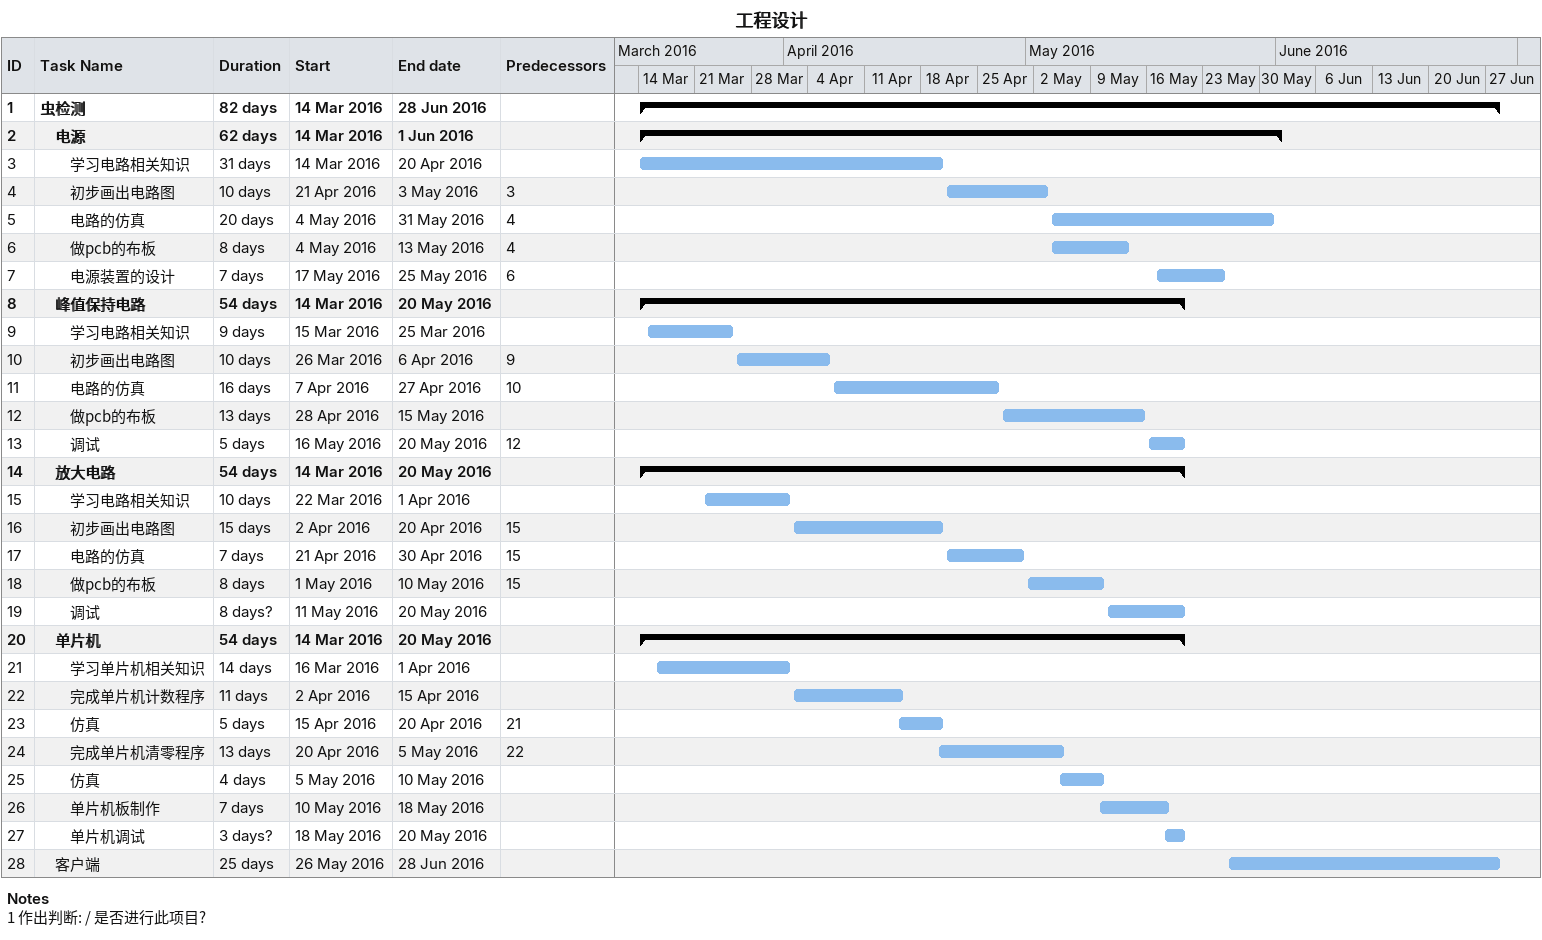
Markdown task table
工程设计

| ID | Level | Task | Duration | Start | Finish | Predecessors |
|---|---|---|---|---|---|---|
| 1 | 1 | **虫检测** | 82d | 2016-03-14 | 2016-06-28 |  |
| 2 | 2 | **电源** | 62d | 2016-03-14 | 2016-06-01 |  |
| 3 | 3 | 学习电路相关知识 | 31d | 2016-03-14 | 2016-04-20 |  |
| 4 | 3 | 初步画出电路图 | 10d | 2016-04-21 | 2016-05-03 | 3 |
| 5 | 3 | 电路的仿真 | 20d | 2016-05-04 | 2016-05-31 | 4 |
| 6 | 3 | 做pcb的布板 | 8d | 2016-05-04 | 2016-05-13 | 4 |
| 7 | 3 | 电源装置的设计 | 7d | 2016-05-17 | 2016-05-25 | 6 |
| 8 | 2 | **峰值保持电路** | 54d | 2016-03-14 | 2016-05-20 |  |
| 9 | 3 | 学习电路相关知识 | 9d | 2016-03-15 | 2016-03-25 |  |
| 10 | 3 | 初步画出电路图 | 10d | 2016-03-26 | 2016-04-06 | 9 |
| 11 | 3 | 电路的仿真 | 16d | 2016-04-07 | 2016-04-27 | 10 |
| 12 | 3 | 做pcb的布板 | 13d | 2016-04-28 | 2016-05-15 |  |
| 13 | 3 | 调试 | 5d | 2016-05-16 | 2016-05-20 | 12 |
| 14 | 2 | **放大电路** | 54d | 2016-03-14 | 2016-05-20 |  |
| 15 | 3 | 学习电路相关知识 | 10d | 2016-03-22 | 2016-04-01 |  |
| 16 | 3 | 初步画出电路图 | 15d | 2016-04-02 | 2016-04-20 | 15 |
| 17 | 3 | 电路的仿真 | 7d | 2016-04-21 | 2016-04-30 | 15 |
| 18 | 3 | 做pcb的布板 | 8d | 2016-05-01 | 2016-05-10 | 15 |
| 19 | 3 | 调试 | 8d? | 2016-05-11 | 2016-05-20 |  |
| 20 | 2 | **单片机** | 54d | 2016-03-14 | 2016-05-20 |  |
| 21 | 3 | 学习单片机相关知识 | 14d | 2016-03-16 | 2016-04-01 |  |
| 22 | 3 | 完成单片机计数程序 | 11d | 2016-04-02 | 2016-04-15 |  |
| 23 | 3 | 仿真 | 5d | 2016-04-15 | 2016-04-20 | 21 |
| 24 | 3 | 完成单片机清零程序 | 13d | 2016-04-20 | 2016-05-05 | 22 |
| 25 | 3 | 仿真 | 4d | 2016-05-05 | 2016-05-10 |  |
| 26 | 3 | 单片机板制作 | 7d | 2016-05-10 | 2016-05-18 |  |
| 27 | 3 | 单片机调试 | 3d? | 2016-05-18 | 2016-05-20 |  |
| 28 | 2 | 客户端 | 25d | 2016-05-26 | 2016-06-28 |  |

Notes
- 1: 作出判断: / 是否进行此项目?
